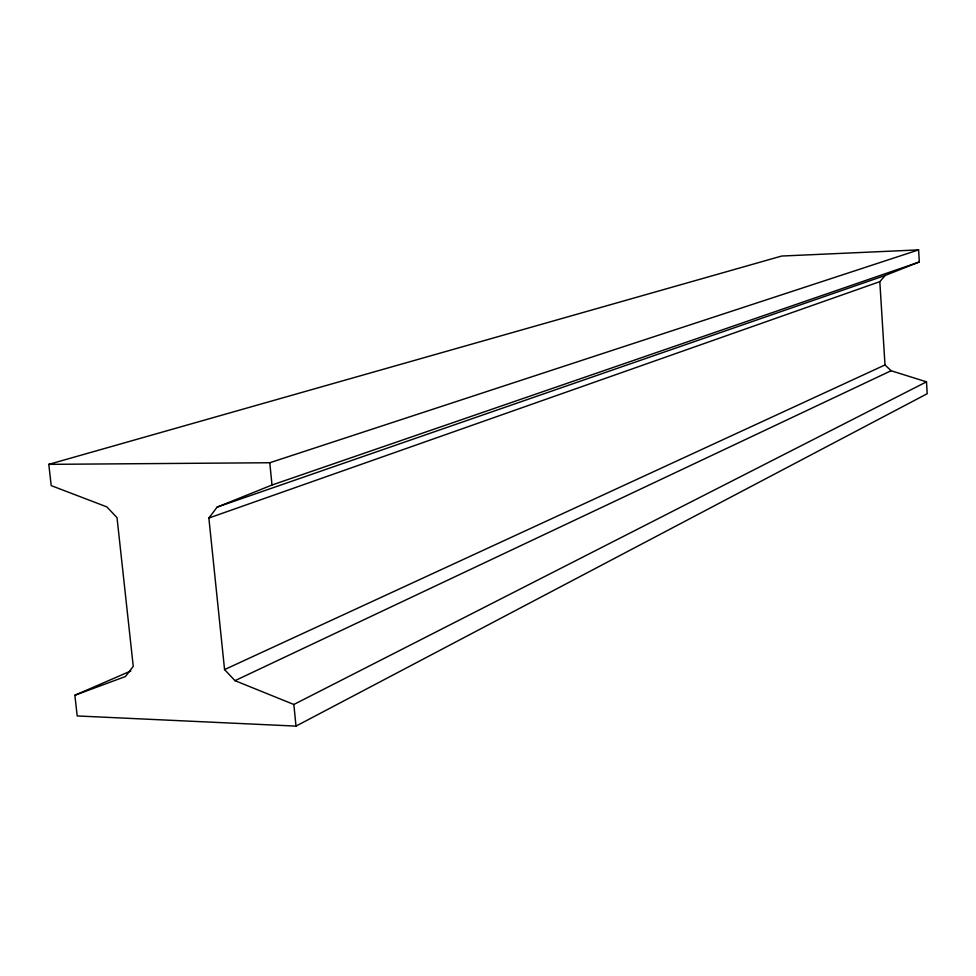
<?xml version="1.0" encoding="UTF-8"?>
<svg xmlns="http://www.w3.org/2000/svg" width="976" height="976" viewBox="0 0 976 976"><rect width="100%" height="100%" fill="white"/><g stroke="black" fill="none" stroke-linecap="round" stroke-linejoin="round"><path stroke-width="1.46" d="M926.492 381.836L293.849 704.477L234.996 680.662L224.565 669.585L208.864 518.036L217.123 507.117L271.999 485.011L919.319 261.971L918.599 249.893L781.691 256.041L48.8 464.356L51.203 485.609L106.86 506.91L117.022 517.658L133.248 666.352L125.453 676.527L74.859 695.266L77.202 715.945L295.996 726.107L927.2 393.731L926.492 381.836L891.1 370.734L885 364.951L879.815 281.661L885.208 275.452L919.319 261.971M234.996 680.662L891.1 370.734M224.565 669.585L885 364.951M74.859 695.266L130.772 671M208.864 518.036L879.815 281.661M217.123 507.117L885.208 275.452M48.8 464.356L269.779 462.746L918.599 249.893M269.779 462.746L271.999 485.011M293.849 704.477L295.996 726.107"/></g></svg>
